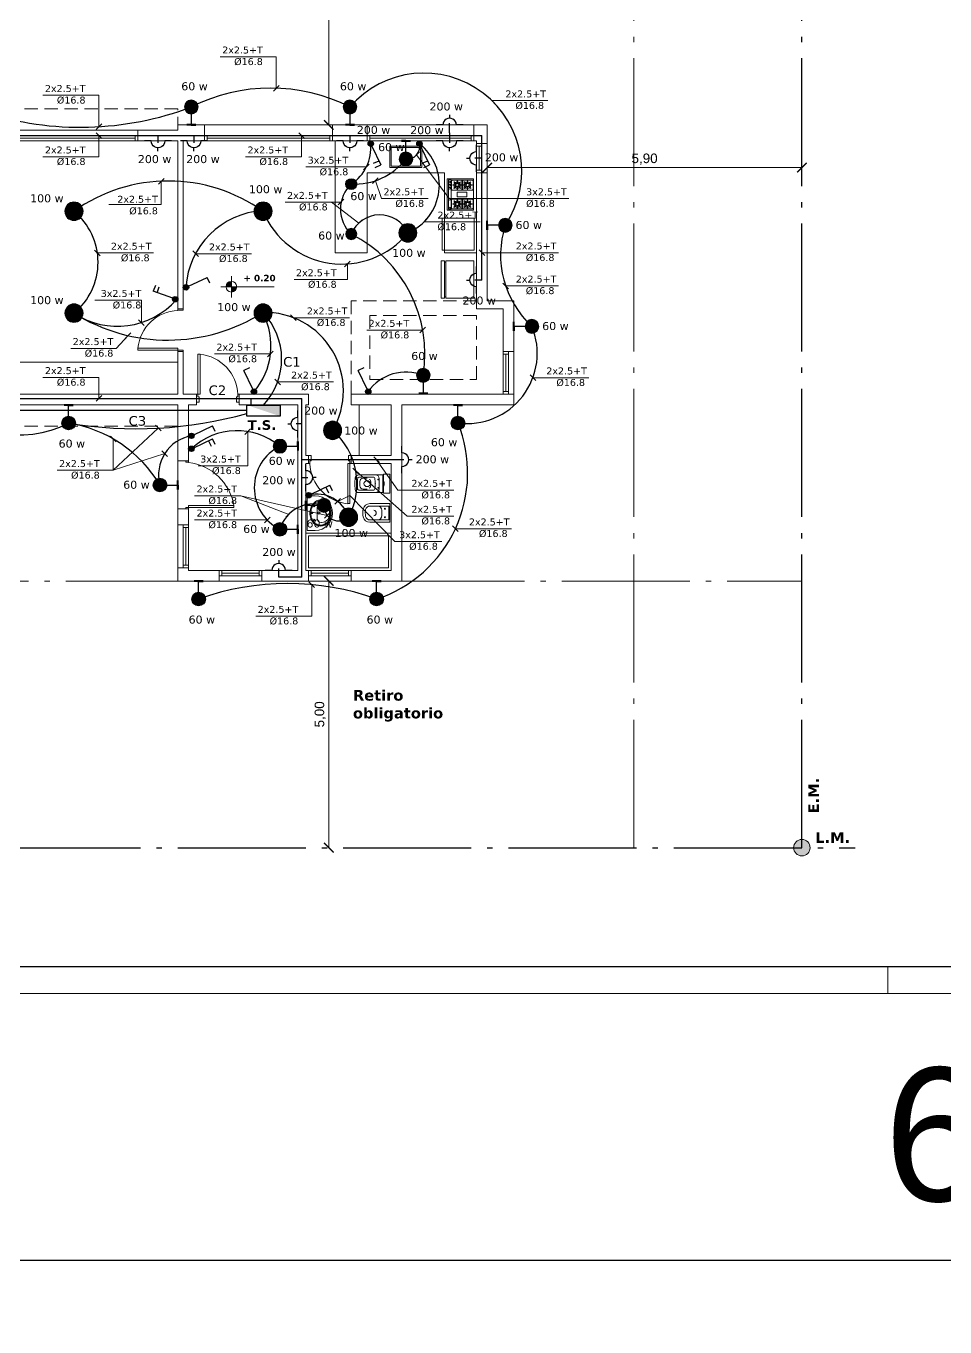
# Model space of a CAD drawing. Header units: millimetres. Extents: x 1434 to 1537, y 1432 to 1474.
# Drawn here: x 1477.51 to 1494.74, y 1431.92 to 1456.31 of the extents above; entities that cross this region are included whole.
import ezdxf

# ---------------------------------------------------------------- set-up
doc = ezdxf.new("R2010")
doc.units = ezdxf.units.MM
doc.linetypes.add('ACAD_ISO04W100', pattern=[30, 24, -3, 0, -3])
doc.linetypes.add('HIDDEN', pattern=[0.375, 0.25, -0.125])
for name, color, linetype, lineweight in [('0.1', 50, 'Continuous', 0), ('0.2', 40, 'Continuous', 20), ('0.3', 30, 'Continuous', 30), ('cableado', 190, 'Continuous', 25), ('centro-toma', 6, 'Continuous', 25), ('cotas', 104, 'Continuous', 18), ('L.M.', 160, 'ACAD_ISO04W100', 30), ('nomenclatura', 41, 'Continuous', 18)]:
    doc.layers.add(name, color=color, linetype=linetype, lineweight=lineweight)
doc.layers.add('gris', color=252, linetype='Continuous', lineweight=18, true_color=0x696969)
doc.styles.get("Standard").update_dxf_attribs({"font": 'ARIAL.TTF'})
doc.dimstyles.new('BM-1en 100', dxfattribs={"dimtxt": 0.18, "dimasz": 0.18, "dimexe": 0.1, "dimexo": 0.1, "dimgap": 0.05, "dimtad": 1, "dimtxsty": 'Standard', "dimblk": 'ARCHTICK', "dimcen": -0.18, "dimadec": 0, "dimazin": 0, "dimtfac": 1, "dimtmove": 0, "dimatfit": 3, "dimldrblk": 'ARCHTICK', "dimfxl": 1, "dimarcsym": 0})
doc.dimstyles.new('ISO-25', dxfattribs={"dimtxt": 2.5, "dimasz": 2.5, "dimexe": 1.25, "dimexo": 0.625, "dimtad": 1, "dimtxsty": 'Standard', "dimcen": 2.5, "dimadec": 0, "dimazin": 0, "dimtfac": 1, "dimtmove": 0, "dimatfit": 3, "dimfxl": 1, "dimarcsym": 0})

# ---------------------------------------------------------------- blocks, each defined once
blk = doc.blocks.new('*D9')
at = {"layer": 'cotas', "color": 0, "lineweight": -2}
for p, q in [((1465.468, 1438.04), (1465.468, 1431.915)), ((1530.468, 1438.04), (1530.468, 1431.915)), ((1467.968, 1433.165), (1527.968, 1433.165))]:
    blk.add_line(p, q, dxfattribs=at)
at = {"layer": 'cotas', "color": 0}
for points in [[(1467.968, 1433.582), (1467.968, 1432.749), (1465.468, 1433.165)], [(1527.968, 1433.582), (1527.968, 1432.749), (1530.468, 1433.165)]]:
    blk.add_solid(points, dxfattribs=at)
at = {"layer": 'Defpoints', "color": 0}
for p in [(1465.468, 1438.665), (1530.468, 1438.665), (1530.468, 1433.165)]:
    blk.add_point(p, dxfattribs=at)
at = {"layer": 'cotas', "color": 0, "insert": (1497.968, 1435.293), "char_height": 2.5, "attachment_point": 5}
blk.add_mtext('65,00', dxfattribs=at)
blk = doc.blocks.new('_ArchTick')
at = {"color": 0, "linetype": 'ByBlock', "const_width": 0.15}
blk.add_lwpolyline([(-0.5, -0.5), (0.5, 0.5)], dxfattribs=at)
blk = doc.blocks.new('*D18')
at = {"layer": 'cotas', "color": 0, "lineweight": -2}
for p, q in [((13.291, 5.1), (13.095, 5.1)), ((13.195, 0.1), (13.195, 5.1))]:
    blk.add_line(p, q, dxfattribs=at)
at = {"layer": 'Defpoints', "color": 0}
for p in [(13.195, 5.1), (13.391, 5.1), (13.195, 0.1)]:
    blk.add_point(p, dxfattribs=at)
at = {"layer": 'cotas', "color": 0, "lineweight": -2, "xscale": 0.18, "yscale": 0.18, "zscale": 0.18}
for p, rotation in [((13.195, 5.1), 90), ((13.195, 0.1), 270)]:
    blk.add_blockref('_ArchTick', p, dxfattribs=dict(at, rotation=rotation))
at = {"layer": 'cotas', "color": 0, "insert": (13.037, 2.6), "char_height": 0.18, "attachment_point": 5, "rotation": 90}
blk.add_mtext('5,00', dxfattribs=at)
blk = doc.blocks.new('cocina.anafe')
for points in [[(0.05, 0.5), (0.65, 0.5), (0.65, 0), (0.05, 0)], [(0.08, 0.385), (0.08, 0.389), (0.143, 0.389), (0.143, 0.385)], [(0.104, 0.447), (0.107, 0.45), (0.152, 0.405), (0.149, 0.403)], [(0.107, 0.323), (0.104, 0.326), (0.149, 0.371), (0.152, 0.368)], [(0.104, 0.252), (0.107, 0.254), (0.152, 0.21), (0.149, 0.207)], [(0.166, 0.475), (0.17, 0.475), (0.17, 0.411), (0.166, 0.411)], [(0.17, 0.299), (0.166, 0.299), (0.166, 0.362), (0.17, 0.362)], [(0.166, 0.279), (0.17, 0.279), (0.17, 0.215), (0.166, 0.215)], [(0.229, 0.45), (0.232, 0.447), (0.187, 0.403), (0.184, 0.405)], [(0.232, 0.326), (0.229, 0.323), (0.184, 0.368), (0.187, 0.371)], [(0.229, 0.254), (0.232, 0.252), (0.187, 0.207), (0.184, 0.21)], [(0.256, 0.389), (0.256, 0.385), (0.192, 0.385), (0.192, 0.389)], [(0.442, 0.389), (0.442, 0.385), (0.505, 0.385), (0.505, 0.389)], [(0.469, 0.45), (0.466, 0.447), (0.511, 0.403), (0.514, 0.405)], [(0.466, 0.326), (0.469, 0.323), (0.514, 0.368), (0.511, 0.371)], [(0.469, 0.254), (0.466, 0.252), (0.511, 0.207), (0.514, 0.21)], [(0.532, 0.475), (0.528, 0.475), (0.528, 0.411), (0.532, 0.411)], [(0.528, 0.299), (0.532, 0.299), (0.532, 0.362), (0.528, 0.362)], [(0.532, 0.279), (0.528, 0.279), (0.528, 0.215), (0.532, 0.215)], [(0.594, 0.447), (0.591, 0.45), (0.546, 0.405), (0.549, 0.403)], [(0.591, 0.323), (0.594, 0.326), (0.549, 0.371), (0.546, 0.368)], [(0.594, 0.252), (0.591, 0.254), (0.546, 0.21), (0.549, 0.207)], [(0.618, 0.385), (0.618, 0.389), (0.555, 0.389), (0.555, 0.385)], [(0.068, 0.074), (0.629, 0.074), (0.629, 0.023), (0.068, 0.023)], [(0.08, 0.189), (0.08, 0.193), (0.143, 0.193), (0.143, 0.189)], [(0.107, 0.127), (0.104, 0.13), (0.149, 0.175), (0.152, 0.172)], [(0.17, 0.103), (0.166, 0.103), (0.166, 0.166), (0.17, 0.166)], [(0.232, 0.13), (0.229, 0.127), (0.184, 0.172), (0.187, 0.175)], [(0.256, 0.193), (0.256, 0.189), (0.192, 0.189), (0.192, 0.193)], [(0.442, 0.193), (0.442, 0.189), (0.505, 0.189), (0.505, 0.193)], [(0.466, 0.13), (0.469, 0.127), (0.514, 0.172), (0.511, 0.175)], [(0.528, 0.103), (0.532, 0.103), (0.532, 0.166), (0.528, 0.166)], [(0.591, 0.127), (0.594, 0.13), (0.549, 0.175), (0.546, 0.172)], [(0.618, 0.189), (0.618, 0.193), (0.555, 0.193), (0.555, 0.189)]]:
    blk.add_lwpolyline(points, close=True)
for points in [[(0.089, 0.492), (0.249, 0.492, -0.414214), (0.264, 0.476), (0.264, 0.294, -0.414214), (0.249, 0.278), (0.089, 0.278, -0.414214), (0.073, 0.294), (0.073, 0.476, -0.414214)], [(0.089, 0.296), (0.249, 0.296, -0.414214), (0.264, 0.28), (0.264, 0.098, -0.414214), (0.249, 0.082), (0.089, 0.082, -0.414214), (0.073, 0.098), (0.073, 0.28, -0.414214)], [(0.609, 0.492), (0.449, 0.492, 0.414214), (0.434, 0.476), (0.434, 0.294, 0.414214), (0.449, 0.278), (0.609, 0.278, 0.414214), (0.624, 0.294), (0.624, 0.476, 0.414214)], [(0.609, 0.296), (0.449, 0.296, 0.414214), (0.434, 0.28), (0.434, 0.098, 0.414214), (0.449, 0.082), (0.609, 0.082, 0.414214), (0.624, 0.098), (0.624, 0.28, 0.414214)]]:
    blk.add_lwpolyline(points, format="xyb", close=True)
at = {"linetype": 'Continuous', "lineweight": 5}
blk.add_lwpolyline([(0.306, 0.376), (0.394, 0.376), (0.394, 0.187), (0.306, 0.187)], close=True, dxfattribs=at)
for centre, radius in [((0.168, 0.387), 0.0625), ((0.168, 0.191), 0.0625), ((0.168, 0.387), 0.0364), ((0.53, 0.387), 0.0625), ((0.53, 0.191), 0.0625), ((0.53, 0.387), 0.0364), ((0.111, 0.048), 0.0166), ((0.168, 0.191), 0.0364), ((0.171, 0.048), 0.0166), ((0.229, 0.048), 0.0166), ((0.439, 0.048), 0.0166), ((0.53, 0.191), 0.0364), ((0.605, 0.048), 0.0166)]:
    blk.add_circle(centre, radius)
blk = doc.blocks.new('i')
at = {"layer": 'gris'}
for p, q in [((1235.135, 1802.349), (1235.325, 1802.349)), ((1235.135, 1802.304), (1235.493, 1802.304)), ((1235.325, 1802.349), (1235.507, 1802.349)), ((1235.36, 1802.224), (1235.36, 1802.124)), ((1235.495, 1802.302), (1235.495, 1802.046)), ((1235.51, 1802.346), (1235.51, 1802.002)), ((1235.493, 1802.044), (1235.135, 1802.044)), ((1235.135, 1801.999), (1235.325, 1801.999)), ((1235.325, 1801.999), (1235.507, 1801.999))]:
    blk.add_line(p, q, dxfattribs=at)
for centre in [(1235.42, 1802.254), (1235.42, 1802.094)]:
    blk.add_circle(centre, 0.0085, dxfattribs=at)
for centre, radius, start, end in [((1235.382, 1802.174), 0.377, 168.5558, 191.4442), ((1235.135, 1802.224), 0.125, 90, 168.5558), ((1235.382, 1802.174), 0.332, 168.5558, 191.4442), ((1235.135, 1802.224), 0.08, 90, 168.5558), ((1235.198, 1802.171), 0.0578, 2.6193, 78.3941), ((1235.2, 1802.154), 0.075, 82.3942, 82.744), ((1235.28, 1802.224), 0.08, 0, 90), ((1235.493, 1802.302), 0.002, 0, 90), ((1235.507, 1802.346), 0.003, 0, 90), ((1235.135, 1802.124), 0.125, 191.4442, 270), ((1235.135, 1802.124), 0.08, 191.4442, 270), ((1235.198, 1802.177), 0.0578, 281.6059, 357.3807), ((1235.2, 1802.194), 0.075, 277.256, 277.6058), ((1235.28, 1802.124), 0.08, 270, 0), ((1235.493, 1802.046), 0.002, 270, 0), ((1235.507, 1802.002), 0.003, 270, 0)]:
    blk.add_arc(centre, radius, start, end, dxfattribs=at)
blk = doc.blocks.new('*D14')
at = {"layer": 'cotas', "color": 0, "lineweight": -2}
for p, q in [((16.168, 12.235), (16.168, 12.95)), ((16.168, 12.85), (22.068, 12.85))]:
    blk.add_line(p, q, dxfattribs=at)
at = {"layer": 'Defpoints', "color": 0}
for p in [(22.068, 12.85), (22.068, 12.85), (16.168, 12.135)]:
    blk.add_point(p, dxfattribs=at)
at = {"layer": 'cotas', "color": 0, "lineweight": -2, "xscale": 0.18, "yscale": 0.18, "zscale": 0.18, "rotation": 180}
blk.add_blockref('_ArchTick', (16.168, 12.85), dxfattribs=at)
at = {"layer": 'cotas', "color": 0, "lineweight": -2, "xscale": 0.18, "yscale": 0.18, "zscale": 0.18}
blk.add_blockref('_ArchTick', (22.068, 12.85), dxfattribs=at)
at = {"layer": 'cotas', "color": 0, "insert": (19.118, 13.008), "char_height": 0.18, "attachment_point": 5}
blk.add_mtext('5,90', dxfattribs=at)
blk = doc.blocks.new('*D16')
at = {"layer": 'cotas', "color": 0, "lineweight": -2}
for p, q in [((13.291, 23.01), (13.095, 23.01)), ((13.195, 13.65), (13.195, 23.01))]:
    blk.add_line(p, q, dxfattribs=at)
at = {"layer": 'Defpoints', "color": 0}
for p in [(13.195, 23.01), (13.391, 23.01), (13.195, 13.65)]:
    blk.add_point(p, dxfattribs=at)
at = {"layer": 'cotas', "color": 0, "lineweight": -2, "xscale": 0.18, "yscale": 0.18, "zscale": 0.18}
for p, rotation in [((13.195, 23.01), 90), ((13.195, 13.65), 270)]:
    blk.add_blockref('_ArchTick', p, dxfattribs=dict(at, rotation=rotation))
at = {"layer": 'cotas', "color": 0, "insert": (13.037, 18.33), "char_height": 0.18, "attachment_point": 5, "rotation": 90}
blk.add_mtext('13,45', dxfattribs=at)
blk = doc.blocks.new('SEPLN504')
at = {"color": 0, "const_width": 0.169}
blk.add_lwpolyline([(-0.082, 0.012, 1), (0.087, 0.012, 1)], format="xyb", close=True, dxfattribs=at)
at = {"color": 0}
blk.add_circle((0.003, 0.012), 0.169, dxfattribs=at)
blk = doc.blocks.new('SEPLN502')
at = {"color": 0, "lineweight": 30}
blk.add_line((0, 0.2535), (0, 0), dxfattribs=at)
at = {"color": 0, "lineweight": 40}
for p, q in [((-0.0845, 0), (0.0845, 0)), ((0, 0), (-0.0845, 0))]:
    blk.add_line(p, q, dxfattribs=at)
at = {"color": 0, "lineweight": -2, "const_width": 0.12675}
blk.add_lwpolyline([(-0.063375, 0.338, 1), (0.063375, 0.338, 1)], format="xyb", close=True, dxfattribs=at)
at = {"color": 0, "lineweight": -2}
blk.add_circle((0, 0.338), 0.12675, dxfattribs=at)
blk = doc.blocks.new('SEPLN520')
at = {"color": 0}
blk.add_lwpolyline([(-0.41, 0.328), (-0.41, 0.047), (0.424, 0.047), (0.424, 0.328), (-0.41, 0.328)], dxfattribs=at)
blk.add_solid([(0.424, 0.328), (0.424, 0.047), (-0.41, 0.047)], dxfattribs=at)
blk = doc.blocks.new('fbbzdfb')
at = {"layer": 'centro-toma'}
for p, q in [((176.385, 55.356), (176.385, 55.229, -0.025)), ((176.195, 55.102), (176.258, 55.102)), ((176.385, 54.975), (176.385, 54.849))]:
    blk.add_line(p, q, dxfattribs=at)
blk.add_arc((176.385, 55.102), 0.127, 89.9998, 270.0002, dxfattribs=at)
blk = doc.blocks.new('SEPLN510')
at = {"color": 0}
for p in [(0.043, 0.036), (0.409, 0.205)]:
    blk.add_line(p, (0.332, 0.292), dxfattribs=at)
at = {"color": 0, "const_width": 0.0507}
blk.add_lwpolyline([(-0.02, 0.003, 1), (0.03, 0.003, 1)], format="xyb", close=True, dxfattribs=at)
at = {"color": 0}
blk.add_circle((0.005, 0.003), 0.0507, dxfattribs=at)
blk = doc.blocks.new('A$C3C82425D')
at = {"layer": 'gris'}
h = blk.add_hatch(color=256, dxfattribs=at)
h.paths.add_polyline_path([(11.369, 10.717, 0.414214), (11.269, 10.617), (11.369, 10.617)])
h.paths.add_polyline_path([(11.469, 10.617), (11.369, 10.617), (11.369, 10.517, 0.414214)])
h = blk.add_hatch(color=256, dxfattribs=at)
h.paths.add_polyline_path([(22.066, 0.254, 0.411185), (21.913, 0.1), (22.068, 0.1)])
h.paths.add_polyline_path([(22.066, 0.254), (22.068, 0.1), (22.222, 0.1, 0.417248)])
h.paths.add_polyline_path([(22.222, 0.1), (22.068, 0.1), (22.069, -0.055, 0.411185)])
h.paths.add_polyline_path([(22.068, 0.1), (21.913, 0.1, 0.417248), (22.069, -0.055)])
at = {"layer": '0.2'}
blk.add_circle((22.068, 0.1), 0.155, dxfattribs=at)
at = {"layer": 'gris', "linetype": 'ACAD_ISO04W100', "ltscale": 0.1}
for p, q in [((18.918, 0.1), (18.918, 26.01)), ((2.068, 5.1), (22.068, 5.1))]:
    blk.add_line(p, q, dxfattribs=at)
at = {"layer": 'gris', "linetype": 'HIDDEN'}
for p, q in [((10.368, 13.95), (5.868, 13.95)), ((10.368, 13.55), (10.368, 13.95)), ((13.618, 8.6), (13.618, 10.35)), ((15.968, 10.35), (13.618, 10.35)), ((10.368, 8), (5.868, 8))]:
    blk.add_line(p, q, dxfattribs=at)
at = {"layer": 'gris'}
for p, q in [((9.618, 13.55), (7.218, 13.55)), ((7.268, 13.45), (9.568, 13.45)), ((9.618, 13.35), (9.618, 13.55)), ((9.618, 13.55), (10.368, 13.55)), ((13.268, 13.65), (10.868, 13.65)), ((10.868, 13.35), (10.868, 13.65)), ((10.918, 13.45), (13.218, 13.45)), ((13.268, 13.35), (13.268, 13.65)), ((15.918, 13.65), (13.918, 13.65)), ((13.918, 13.35), (13.918, 13.65)), ((13.968, 13.45), (15.868, 13.45)), ((15.918, 13.35), (15.918, 13.65)), ((16.168, 13.3), (16.168, 13.65)), ((16.168, 13.65), (16.168, 13.65)), ((7.268, 13.4), (9.568, 13.4)), ((7.268, 13.35), (9.568, 13.35)), ((9.618, 13.35), (10.368, 13.35)), ((10.368, 10.2), (10.368, 13.35)), ((10.468, 13.35), (10.868, 13.35)), ((10.468, 10.2), (10.468, 13.35)), ((10.918, 13.4), (13.218, 13.4)), ((10.918, 13.35), (13.218, 13.35)), ((13.918, 13.35), (13.268, 13.35)), ((13.318, 11.25), (13.318, 13.35)), ((13.968, 13.4), (15.868, 13.4)), ((13.968, 13.35), (15.868, 13.35)), ((15.968, 13.35), (15.918, 13.35)), ((15.968, 13.3), (15.968, 13.35)), ((15.968, 13.3), (16.168, 13.3)), ((15.968, 13.25), (15.968, 12.8)), ((16.018, 13.25), (16.018, 12.8)), ((16.068, 13.25), (16.068, 12.8)), ((16.168, 12.75), (16.168, 13.3)), ((13.918, 11.25), (13.918, 12.75)), ((15.368, 12.75), (13.918, 12.75)), ((15.368, 11.25), (15.368, 12.75)), ((15.968, 10.2), (15.968, 12.75)), ((15.968, 12.75), (16.168, 12.75)), ((16.168, 10.35), (16.168, 12.75)), ((13.918, 11.25), (13.318, 11.25)), ((15.968, 11.25), (15.368, 11.25)), ((15.305, 11.1), (15.305, 10.4)), ((15.368, 11.1), (15.305, 11.1)), ((15.368, 11.1), (15.368, 10.4)), ((15.393, 11.075), (15.368, 11.075)), ((15.393, 11.1), (15.393, 10.4)), ((15.918, 11.1), (15.393, 11.1)), ((15.918, 10.4), (15.918, 11.1)), ((11.369, 10.817), (11.369, 10.417)), ((11.169, 10.617), (12.169, 10.617)), ((15.305, 10.4), (15.368, 10.4)), ((15.393, 10.425), (15.368, 10.425)), ((15.393, 10.4), (15.918, 10.4)), ((16.668, 10.35), (16.168, 10.35)), ((16.668, 9.4), (16.668, 10.35)), ((10.368, 10.2), (10.468, 10.2)), ((16.468, 10.2), (15.968, 10.2)), ((16.468, 9.4), (16.468, 10.2)), ((10.368, 8.6), (10.368, 9.4)), ((10.368, 9.4), (10.468, 9.4)), ((10.468, 8.6), (10.468, 9.4)), ((16.668, 9.4), (16.468, 9.4)), ((16.468, 9.35), (16.468, 8.65)), ((16.518, 9.35), (16.518, 8.65)), ((16.568, 9.35), (16.568, 8.65)), ((16.668, 8.6), (16.668, 9.4)), ((10.368, 9.2), (6.468, 9.2)), ((10.368, 8.6), (6.468, 8.6)), ((10.718, 8.6), (10.468, 8.6)), ((10.718, 8.4), (10.718, 8.6)), ((12.818, 8.6), (11.518, 8.6)), ((11.518, 8.4), (11.518, 8.6)), ((12.818, 8.4), (12.818, 8.6)), ((16.668, 8.6), (13.618, 8.6)), ((13.618, 8.6), (13.618, 8.4)), ((16.668, 8.4), (16.668, 8.6)), ((10.368, 8.4), (6.268, 8.4)), ((10.368, 8.4), (10.368, 7.35)), ((10.718, 8.4), (10.568, 8.4)), ((10.568, 8.4), (10.568, 7.35)), ((12.618, 8.4), (11.518, 8.4)), ((12.618, 5.3), (12.618, 8.4)), ((12.818, 8.4), (12.768, 8.4)), ((12.768, 7.45), (12.768, 8.4)), ((14.368, 8.4), (13.618, 8.4)), ((13.768, 7.45), (13.768, 8.4)), ((14.368, 7.45), (14.368, 8.4)), ((16.668, 8.4), (14.568, 8.4)), ((14.568, 5.1), (14.568, 8.4)), ((10.368, 6.45), (10.368, 7.35)), ((10.568, 7.35), (10.368, 7.35)), ((12.818, 7.45), (12.768, 7.45)), ((12.818, 7.45), (12.818, 7.3)), ((13.618, 7.45), (13.618, 7.3)), ((14.368, 7.45), (13.618, 7.45)), ((12.768, 5.3), (12.768, 7.3)), ((12.818, 7.3), (12.768, 7.3)), ((14.368, 7.3), (13.618, 7.3)), ((14.07, 7.092), (13.76, 7.092)), ((14.07, 7.092), (14.202, 7.092)), ((14.211, 6.925), (14.211, 7.084)), ((14.368, 5.3), (14.368, 7.3)), ((14.038, 7.047), (13.759, 7.047)), ((13.777, 6.925), (13.777, 6.964)), ((13.777, 6.925), (13.777, 6.885)), ((13.842, 7.029), (13.914, 7.029)), ((14.14, 7.022), (14.14, 6.925)), ((14.14, 6.827), (14.14, 6.925)), ((14.211, 6.925), (14.211, 6.765)), ((14.038, 6.802), (13.759, 6.802)), ((14.07, 6.757), (13.76, 6.757)), ((13.842, 6.82), (13.914, 6.82)), ((14.07, 6.757), (14.202, 6.757)), ((10.568, 6.45), (10.368, 6.45)), ((10.368, 6.45), (10.368, 6.15)), ((10.568, 6.45), (10.568, 6.15)), ((12.979, 6.275), (12.979, 6.475)), ((10.368, 6.15), (10.368, 5.35)), ((10.568, 6.15), (10.368, 6.15)), ((10.468, 5.4), (10.468, 6.1)), ((10.518, 5.4), (10.518, 6.1)), ((10.568, 5.4), (10.568, 6.1)), ((14.368, 6), (12.768, 6)), ((10.568, 5.35), (10.368, 5.35)), ((10.368, 5.35), (10.368, 5.1)), ((10.568, 5.35), (10.568, 5.3)), ((11.143, 5.3), (10.568, 5.3)), ((11.143, 5.3), (11.143, 5.1)), ((11.893, 5.3), (11.193, 5.3)), ((11.893, 5.25), (11.193, 5.25)), ((11.893, 5.2), (11.193, 5.2)), ((11.943, 5.3), (11.943, 5.1)), ((12.618, 5.3), (11.943, 5.3)), ((12.818, 5.3), (12.768, 5.3)), ((12.818, 5.3), (12.818, 5.1)), ((13.568, 5.3), (12.868, 5.3)), ((13.568, 5.25), (12.868, 5.25)), ((13.568, 5.2), (12.868, 5.2)), ((14.368, 5.3), (13.618, 5.3)), ((13.618, 5.3), (13.618, 5.1)), ((10.368, 5.1), (11.143, 5.1)), ((11.143, 5.1), (11.943, 5.1)), ((11.943, 5.1), (12.818, 5.1)), ((12.818, 5.1), (13.618, 5.1)), ((14.568, 5.1), (13.618, 5.1))]:
    blk.add_line(p, q, dxfattribs=at)
for points in [[(9.568, 13.35), (9.618, 13.35), (9.618, 13.45), (9.568, 13.45)], [(10.918, 13.35), (10.868, 13.35), (10.868, 13.45), (10.918, 13.45)], [(13.218, 13.35), (13.268, 13.35), (13.268, 13.45), (13.218, 13.45)], [(13.968, 13.35), (13.918, 13.35), (13.918, 13.45), (13.968, 13.45)], [(15.868, 13.35), (15.918, 13.35), (15.918, 13.45), (15.868, 13.45)], [(15.968, 13.25), (15.968, 13.3), (16.068, 13.3), (16.068, 13.25)], [(15.968, 12.8), (15.968, 12.75), (16.068, 12.75), (16.068, 12.8)], [(15.923, 11.3), (15.323, 11.3), (15.323, 11.9), (15.923, 11.9)], [(9.618, 9.425), (10.368, 9.425), (10.368, 9.465), (9.618, 9.465)], [(10.743, 9.35), (10.743, 8.6), (10.783, 8.6), (10.783, 9.35)], [(16.468, 9.35), (16.468, 9.4), (16.568, 9.4), (16.568, 9.35)], [(16.468, 8.65), (16.468, 8.6), (16.568, 8.6), (16.568, 8.65)], [(13.593, 6.55), (13.593, 7.3), (13.553, 7.3), (13.553, 6.55)], [(14.22, 7.102), (14.22, 6.747), (14.34, 6.747), (14.34, 7.102)], [(11.418, 6.475), (10.568, 6.475), (10.568, 6.515), (11.418, 6.515)], [(10.568, 6.1), (10.568, 6.15), (10.468, 6.15), (10.468, 6.1)], [(14.318, 5.95), (12.818, 5.95), (12.818, 5.35), (14.318, 5.35)], [(10.568, 5.4), (10.568, 5.35), (10.468, 5.35), (10.468, 5.4)], [(11.193, 5.3), (11.143, 5.3), (11.143, 5.2), (11.193, 5.2)], [(11.893, 5.3), (11.943, 5.3), (11.943, 5.2), (11.893, 5.2)], [(12.868, 5.3), (12.818, 5.3), (12.818, 5.2), (12.868, 5.2)], [(13.568, 5.3), (13.618, 5.3), (13.618, 5.2), (13.568, 5.2)]]:
    blk.add_lwpolyline(points, close=True, dxfattribs=at)
for points in [[(10.368, 13.55), (10.368, 13.65), (10.868, 13.65), (10.868, 13.65)], [(13.918, 13.65), (13.918, 13.65), (13.268, 13.65), (13.268, 13.65)], [(16.168, 13.65), (16.168, 13.65), (16.168, 13.65), (15.918, 13.65), (15.918, 13.65)], [(10.468, 10.2), (10.368, 10.2), (10.368, 10.175), (10.468, 10.175), (10.468, 10.175), (10.468, 10.175), (10.468, 10.2)], [(10.468, 9.4), (10.368, 9.4), (10.368, 9.425), (10.468, 9.425), (10.468, 9.425), (10.468, 9.425), (10.468, 9.4)], [(10.718, 8.45), (10.718, 8.6), (10.743, 8.6), (10.743, 8.55), (10.768, 8.55), (10.768, 8.45), (10.718, 8.45)], [(11.518, 8.45), (11.518, 8.6), (11.493, 8.6), (11.493, 8.55), (11.468, 8.55), (11.468, 8.45), (11.518, 8.45)], [(10.518, 7.35), (10.568, 7.35), (10.568, 7.325), (10.518, 7.325), (10.518, 7.325), (10.518, 7.325), (10.518, 7.35)], [(12.818, 7.45), (12.818, 7.3), (12.843, 7.3), (12.843, 7.35), (12.868, 7.35), (12.868, 7.45), (12.818, 7.45)], [(13.618, 7.45), (13.618, 7.3), (13.593, 7.3), (13.593, 7.35), (13.568, 7.35), (13.568, 7.45), (13.618, 7.45)], [(12.943, 6.696), (12.793, 6.696), (12.793, 6.046), (12.943, 6.046)], [(10.518, 6.45), (10.568, 6.45), (10.568, 6.475), (10.518, 6.475), (10.518, 6.475), (10.518, 6.475), (10.518, 6.45)]]:
    blk.add_lwpolyline(points, dxfattribs=at)
at = {"layer": 'gris', "linetype": 'Continuous', "lineweight": 15, "ltscale": 0.07}
for points in [[(14.943, 12.85), (14.343, 12.85), (14.343, 13.25), (14.943, 13.25)], [(14.918, 12.875), (14.368, 12.875), (14.368, 13.225), (14.918, 13.225)]]:
    blk.add_lwpolyline(points, close=True, dxfattribs=at)
at = {"layer": 'gris', "linetype": 'HIDDEN'}
blk.add_lwpolyline([(13.968, 8.875), (15.968, 8.875), (15.968, 10.075), (13.968, 10.075)], close=True, dxfattribs=at)
at = {"layer": 'gris'}
for points in [[(14.122, 6.997, -0.120573), (14.12, 6.997, -0.105064), (14.118, 6.999, -0.088664), (14.116, 7.001, -0.079761), (14.116, 7.004, -0.079761), (14.116, 7.007, -0.088664), (14.118, 7.01, -0.105064), (14.12, 7.012, -0.120573), (14.122, 7.012, -0.120573)], [(14.122, 6.852, 0.120573), (14.12, 6.852, 0.105064), (14.118, 6.85, 0.088664), (14.116, 6.848, 0.079761), (14.116, 6.845, 0.079761), (14.116, 6.842, 0.088664), (14.118, 6.839, 0.105064), (14.12, 6.838, 0.120573), (14.122, 6.837, 0.120573)], [(14.122, 7.012, -0.135765), (14.124, 7.012, -0.106933), (14.126, 7.01, -0.081683), (14.127, 7.008, -0.069843), (14.127, 7.004, -0.069843), (14.127, 7.001, -0.081683), (14.126, 6.999, -0.106933), (14.124, 6.997, -0.135765), (14.122, 6.997, -0.135765)], [(14.122, 6.837, 0.135765), (14.124, 6.838, 0.106933), (14.126, 6.839, 0.081683), (14.127, 6.842, 0.069843), (14.127, 6.845, 0.069843), (14.127, 6.848, 0.081683), (14.126, 6.85, 0.106933), (14.124, 6.852, 0.135765), (14.122, 6.852, 0.135765)], [(13.211, 6.375, -0.072856), (13.2, 6.296, -0.088119)], [(13.211, 6.375, 0.02495), (13.21, 6.402, 0.088119)]]:
    blk.add_lwpolyline(points, format="xyb", dxfattribs=at)
for points in [[(13.243, 6.371, -0.080772), (13.227, 6.273, -0.089305), (13.184, 6.195, -0.110962), (13.117, 6.149, -0.119182), (13.043, 6.131, -0.119182), (12.968, 6.149, -0.110962), (12.901, 6.195, -0.089305), (12.858, 6.273, -0.080772), (12.843, 6.371, -0.080772), (12.858, 6.468, -0.089305), (12.901, 6.546, -0.104793), (12.968, 6.601, -0.119182), (13.043, 6.619, -0.119182), (13.117, 6.601, -0.104793), (13.184, 6.546, -0.089305), (13.227, 6.468, -0.080772)], [(13.227, 6.371, -0.080772), (13.212, 6.278, -0.088756), (13.172, 6.206, -0.11126), (13.11, 6.163, -0.120398), (13.043, 6.147, -0.120398), (12.975, 6.163, -0.11126), (12.913, 6.206, -0.088756), (12.874, 6.278, -0.080772), (12.859, 6.371, -0.080772), (12.874, 6.463, -0.089305), (12.914, 6.536, -0.104793), (12.976, 6.586, -0.119182), (13.043, 6.603, -0.119182), (13.11, 6.586, -0.104793), (13.172, 6.536, -0.089305), (13.212, 6.463, -0.080772)]]:
    blk.add_lwpolyline(points, format="xyb", close=True, dxfattribs=at)
for centre, radius in [((11.369, 10.617), 0.1), ((12.883, 6.375), 0.012), ((12.923, 6.503), 0.012), ((13.011, 6.375), 0.0219), ((13.011, 6.375), 0.0179), ((12.923, 6.247), 0.012)]:
    blk.add_circle(centre, radius, dxfattribs=at)
for centre, radius, start, end in [((10.399, 9.39), 0.785, 92.2879, 174.5734), ((10.708, 8.568), 0.785, 2.2879, 84.5734), ((10.446, 6.346), 0.986, 9.8426, 82.9181), ((13.627, 7.331), 0.785, 182.2879, 264.5734), ((13.76, 7.024), 0.0678, 90, 173.5646), ((14.07, 7.022), 0.0702, 0, 90), ((14.202, 7.084), 0.00819, 0, 90), ((14.642, 6.925), 0.956, 173.5646, 180), ((14.642, 6.925), 0.956, 180, 186.4354), ((14.641, 6.925), 0.909, 173.5729, 180), ((14.641, 6.925), 0.909, 180, 186.4271), ((13.76, 7.024), 0.023, 90, 173.5729), ((13.842, 6.964), 0.0648, 90, 180), ((13.842, 6.885), 0.0648, 180, 270), ((13.902, 6.925), 0.0504, 121.4719, 180), ((13.902, 6.925), 0.0504, 180, 238.5281), ((13.913, 6.91), 0.069, 89.562, 122.8418), ((13.913, 6.94), 0.069, 237.1582, 270.438), ((13.914, 6.91), 0.069, 57.1582, 90.438), ((13.914, 6.94), 0.069, 269.562, 302.8418), ((13.925, 6.925), 0.0504, 0, 58.5281), ((13.925, 6.925), 0.0504, 301.4719, 0), ((13.953, 6.979), 0.027, 3.3632, 90), ((13.953, 6.87), 0.027, 270, 356.6368), ((13.025, 6.925), 0.957, 0, 3.3632), ((13.025, 6.925), 0.957, 356.6368, 0), ((14.037, 7.024), 0.023, 6.4271, 90), ((13.156, 6.925), 0.909, 0, 6.4271), ((13.156, 6.925), 0.909, 353.5729, 0), ((14.21, 6.956), 0.0184, 28.8884, 87.2919), ((14.21, 6.894), 0.0184, 272.7081, 331.1116), ((14.163, 6.925), 0.0742, 327.5048, 32.4952), ((12.943, 6.371), 0.325, 270, 90), ((13.76, 6.825), 0.0678, 186.4354, 270), ((13.76, 6.825), 0.023, 186.4271, 270), ((14.037, 6.825), 0.023, 270, 353.5729), ((14.07, 6.827), 0.0702, 270, 0), ((14.202, 6.765), 0.00819, 270, 0), ((13.059, 6.475), 0.08, 90, 180), ((13.056, 6.4), 0.154, 0.5448, 92.0996), ((13.059, 6.275), 0.08, 180, 270), ((13.056, 6.349), 0.154, 267.9004, 339.829)]:
    blk.add_arc(centre, radius, start, end, dxfattribs=at)
for p in [(14.211, 7.084), (13.731, 6.925), (14.066, 6.925), (14.116, 7.001), (14.14, 6.827), (14.211, 6.765)]:
    blk.add_point(p, dxfattribs=at)
at = {"layer": 'L.M.', "linetype": 'ACAD_ISO04W100', "ltscale": 0.1}
for p, q in [((22.068, 0.1), (22.068, 20.477)), ((1.068, 0.1), (23.068, 0.1))]:
    blk.add_line(p, q, dxfattribs=at)
at = {"layer": 'gris', "linetype": 'Continuous', "lineweight": 5, "xscale": 0.9824575144104983, "yscale": 0.9824575144109531, "zscale": 0.9824575144108502, "rotation": 270}
blk.add_blockref('cocina.anafe', (15.418, 12.688), dxfattribs=at)
at = {"layer": 'gris'}
blk.add_blockref('i', (-1221.17, -1795.799), dxfattribs=at)
at = {"layer": 'gris', "linetype": 'Continuous', "lineweight": 15, "insert": (11.598, 10.84), "char_height": 0.12, "width": 7.97947, "attachment_point": 1}
blk.add_mtext('{\\fVerdana|b1|i0|c0|p34;+ 0.20}', dxfattribs=at)
at = {"layer": 'nomenclatura', "linetype": 'Continuous', "lineweight": 15, "char_height": 0.2, "attachment_point": 1}
for s, insert, width in [('{\\fVerdana|b1|i0|c0|p34;Retiro \\Pobligatorio}', (13.649, 3.057), 7.97947), ('{\\fVerdana|b1|i0|c0|p34;L.M.}', (22.317, 0.39), 0.87657)]:
    blk.add_mtext(s, dxfattribs=dict(at, insert=insert, width=width))
at = {"layer": 'nomenclatura', "linetype": 'Continuous', "lineweight": 15, "insert": (22.186, 0.744), "char_height": 0.2, "width": 0.87657, "attachment_point": 1, "rotation": 90}
blk.add_mtext('{\\fVerdana|b1|i0|c0|p34;E.M.}', dxfattribs=at)
at = {"layer": 'cotas'}
for base, p1, p2, text, picture, middle in [((13.195, 23.01), (13.195, 13.65), (13.391, 23.01), '13,45', '*D16', (13.037, 18.33)), ((13.195, 5.1), (13.195, 0.1), (13.391, 5.1), '5,00', '*D18', (13.037, 2.6))]:
    dim = blk.add_linear_dim(base=base, p1=p1, p2=p2, angle=90, text=text, dimstyle='BM-1en 100', override={"dimzin": 0}, dxfattribs=at)
    dim.commit()
    dim.dimension.update_dxf_attribs({"geometry": picture, "text_midpoint": middle})
dim = blk.add_linear_dim(base=(22.068, 12.85), p1=(16.168, 12.135), p2=(22.068, 12.85), dimstyle='BM-1en 100', override={"dimzin": 0}, dxfattribs=at)
dim.commit()
dim.dimension.update_dxf_attribs({"geometry": '*D14', "text_midpoint": (19.118, 13.008)})

msp = doc.modelspace()

# ---------------------------------------------------------------- linework, layer by layer
at = {"layer": '0.1'}
for p, q in [((1481.1511, 1455.7292), (1482.2017, 1455.7292)), ((1482.2017, 1455.7292), (1482.2017, 1455.1403)), ((1482.1487, 1455.0873), (1482.2547, 1455.1933)), ((1477.8264, 1455.0076), (1478.877, 1455.0076)), ((1478.877, 1455.0076), (1478.877, 1454.4187)), ((1486.2992, 1454.8533), (1486.1932, 1454.9593)), ((1487.2968, 1454.9063), (1486.2462, 1454.9063)), ((1478.824, 1454.3657), (1478.9301, 1454.4718)), ((1478.824, 1454.3023), (1478.9301, 1454.1962)), ((1478.877, 1453.8552), (1478.877, 1454.2492)), ((1482.6227, 1454.3023), (1482.7288, 1454.1962)), ((1482.6758, 1453.8552), (1482.6758, 1454.2492)), ((1484.7801, 1453.8382), (1484.8862, 1453.9443)), ((1477.8264, 1453.8552), (1478.877, 1453.8552)), ((1481.6251, 1453.8552), (1482.6758, 1453.8552)), ((1482.7534, 1453.6638), (1483.8927, 1453.6638)), ((1483.8396, 1453.6107), (1483.9457, 1453.7168)), ((1484.8332, 1453.8913), (1485.4457, 1453.0706)), ((1480.0998, 1453.4498), (1479.9938, 1453.3438)), ((1484.0084, 1453.3528), (1484.1145, 1453.4588)), ((1480.0462, 1452.9617), (1480.0462, 1453.3968)), ((1484.1754, 1453.0706), (1484.0615, 1453.4058)), ((1479.064, 1452.9617), (1480.0462, 1452.9617)), ((1482.3673, 1453.0039), (1483.4179, 1453.0039)), ((1483.2399, 1453.0039), (1483.7519, 1452.6102)), ((1483.3649, 1452.9508), (1483.4709, 1453.0569)), ((1484.1754, 1453.0706), (1485.0507, 1453.0706)), ((1487.6853, 1453.0706), (1485.4457, 1453.0706)), ((1484.919, 1452.5802), (1485.025, 1452.6863)), ((1483.6989, 1452.5571), (1483.805, 1452.6632)), ((1486.0226, 1452.6333), (1484.972, 1452.6333)), ((1478.9014, 1451.9974), (1478.7954, 1452.1035)), ((1479.899, 1452.0504), (1478.8484, 1452.0504)), ((1480.7407, 1451.9836), (1480.6346, 1452.0897)), ((1481.7383, 1452.0367), (1480.6877, 1452.0367)), ((1486.1111, 1452.002), (1486.0051, 1452.1081)), ((1487.4913, 1452.0551), (1486.0581, 1452.0551)), ((1483.4819, 1451.7927), (1483.5879, 1451.8987)), ((1483.5349, 1451.8457), (1483.5349, 1451.5534)), ((1482.5353, 1451.5534), (1483.5349, 1451.5534)), ((1486.555, 1451.3812), (1486.4489, 1451.4873)), ((1487.4913, 1451.4343), (1486.502, 1451.4343)), ((1478.8011, 1451.1654), (1479.6736, 1451.1654)), ((1479.6736, 1451.1654), (1479.6736, 1450.7467)), ((1479.7272, 1450.6937), (1479.6211, 1450.7998)), ((1482.5753, 1450.7841), (1482.4693, 1450.8901)), ((1483.5729, 1450.8371), (1482.5223, 1450.8371)), ((1479.1986, 1450.2629), (1479.4235, 1450.5025)), ((1479.3705, 1450.4495), (1479.4765, 1450.5555)), ((1483.8972, 1450.6046), (1484.9478, 1450.6046)), ((1484.8947, 1450.5515), (1485.0008, 1450.6576)), ((1478.3481, 1450.2629), (1479.1986, 1450.2629)), ((1481.0424, 1450.1581), (1482.093, 1450.1581)), ((1482.0399, 1450.105), (1482.146, 1450.2111)), ((1487.0668, 1449.6596), (1486.9608, 1449.7657)), ((1477.8264, 1449.7184), (1478.877, 1449.7184)), ((1478.877, 1449.7184), (1478.877, 1449.3244)), ((1482.2804, 1449.581), (1482.1744, 1449.687)), ((1483.278, 1449.634), (1482.2274, 1449.634)), ((1488.0644, 1449.7126), (1487.0138, 1449.7126)), ((1478.824, 1449.2714), (1478.9301, 1449.3774)), ((1479.9348, 1448.8208), (1480.0409, 1448.7147)), ((1479.0902, 1448.6178), (1479.1963, 1448.5117)), ((1479.1433, 1447.9759), (1479.9878, 1448.7678)), ((1479.1433, 1447.9759), (1479.1433, 1448.5648)), ((1481.6142, 1448.6496), (1481.7202, 1448.7556)), ((1481.6672, 1448.7026), (1481.6672, 1448.061)), ((1479.1433, 1447.9759), (1480.1112, 1448.2911)), ((1480.0582, 1448.3441), (1480.1642, 1448.238)), ((1480.7383, 1448.061), (1481.6672, 1448.061)), ((1484.1351, 1448.1224), (1484.029, 1448.2284)), ((1484.0821, 1448.1754), (1484.4833, 1447.6053)), ((1478.0927, 1447.9759), (1479.1433, 1447.9759)), ((1483.7448, 1447.9104), (1483.6387, 1448.0165)), ((1483.6917, 1447.9634), (1484.6541, 1447.1175)), ((1485.5339, 1447.6053), (1484.4833, 1447.6053)), ((1480.6687, 1447.4995), (1481.5389, 1447.4995)), ((1481.5389, 1447.4995), (1482.4343, 1447.1487)), ((1483.1574, 1447.1304), (1481.5389, 1447.4995)), ((1483.3026, 1447.3388), (1483.4087, 1447.4448)), ((1483.5831, 1447.5037), (1483.3556, 1447.3918)), ((1483.5831, 1447.5037), (1484.4246, 1446.6418)), ((1481.9782, 1446.9942), (1482.0842, 1447.1003)), ((1482.3812, 1447.0957), (1482.4873, 1447.2017)), ((1483.1044, 1447.0773), (1483.2104, 1447.1834)), ((1485.5339, 1447.1175), (1484.6541, 1447.1175)), ((1480.6687, 1447.0473), (1482.0312, 1447.0473)), ((1485.6151, 1446.8283), (1485.509, 1446.9343)), ((1486.6127, 1446.8813), (1485.562, 1446.8813)), ((1485.3044, 1446.6418), (1484.4246, 1446.6418)), ((1482.8137, 1445.8843), (1482.9197, 1445.7782)), ((1482.8667, 1445.2424), (1482.8667, 1445.8313)), ((1481.8161, 1445.2424), (1482.8667, 1445.2424))]:
    msp.add_line(p, q, dxfattribs=at)
at = {"layer": '0.2'}
for p, q in [((1493.6682, 1438.6655), (1493.6682, 1438.1655)), ((1530.4682, 1438.1655), (1468.4682, 1438.1655))]:
    msp.add_line(p, q, dxfattribs=at)
at = {"layer": '0.3', "lineweight": 30}
msp.add_line((1529.9682, 1438.6655), (1468.9682, 1438.6655), dxfattribs=at)
at = {"layer": 'cableado'}
for p, q in [((1485.4517, 1454.3004), (1485.4517, 1454.4842)), ((1476.3581, 1454.2504), (1486.0581, 1454.2504)), ((1479.9831, 1454.2504), (1479.9831, 1454.1166)), ((1480.6581, 1454.2504), (1480.6581, 1454.1166)), ((1483.5831, 1454.2504), (1483.5831, 1454.1166)), ((1485.4517, 1454.3004), (1485.4517, 1454.1166)), ((1486.0581, 1451.5431), (1486.0581, 1454.2504)), ((1486.0581, 1453.8254), (1485.9243, 1453.8254)), ((1486.0581, 1451.5431), (1485.9243, 1451.5431)), ((1476.3581, 1449.3254), (1482.6831, 1449.3254)), ((1481.7232, 1449.3254), (1481.7232, 1449.2004)), ((1482.6831, 1445.9712), (1482.6831, 1449.3254)), ((1481.6478, 1449.0951), (1472.4189, 1449.0951)), ((1482.6831, 1448.8454), (1482.5743, 1448.8454)), ((1484.5919, 1448.1754), (1482.6831, 1448.1754)), ((1482.6831, 1447.8414), (1482.7919, 1447.8414)), ((1482.2477, 1445.9712), (1482.2477, 1446.1342)), ((1482.6831, 1445.9712), (1482.2477, 1445.9712))]:
    msp.add_line(p, q, dxfattribs=at)
for centre, radius, start, end in [((1484.9704, 1453.5884), 1.8342, 326.28352, 139.14123), ((1482.0956, 1451.8366), 3.3055, 63.25543, 116.74457), ((1478.5272, 1460.2944), 5.8861, 252.25362, 290.70293), ((1483.1607, 1454.0248), 0.8162, 303.24314, 5.26564), ((1484.6561, 1454.0473), 0.236, 264.40997, 12.83083), ((1484.2785, 1453.3284), 0.9819, 293.39774, 51.76642), ((1483.6677, 1454.5645), 1.2238, 267.20749, 322.0795), ((1480.1799, 1450.3436), 3.0562, 54.50725, 125.49275), ((1484.0446, 1452.8742), 0.6399, 133.00446, 226.99554), ((1477.6276, 1451.8774), 1.233, 309.273, 50.727), ((1482.04, 1451.3125), 1.5341, 93.30099, 176.54136), ((1483.4324, 1453.441), 1.5986, 202.39605, 320.6452), ((1484.1428, 1452.1872), 0.5779, 24.54844, 157.72522), ((1488.2178, 1452.0112), 1.8102, 162.00922, 227.55405), ((1482.4558, 1450.1505), 2.533, 351.06894, 62.94013), ((1477.3953, 1450.6346), 1.9935, 137.73368, 297.25036), ((1479.2241, 1452.1512), 1.4747, 236.40242, 318.66686), ((1480.1703, 1453.7427), 3.3252, 237.99724, 302.39364), ((1480.7627, 1450.3119), 1.3391, 319.65789, 27.14502), ((1481.9939, 1449.469), 1.4666, 329.53625, 91.6501), ((1481.0443, 1450.063), 1.2585, 316.73462, 43.85893), ((1485.7763, 1450.1714), 1.3198, 262.67584, 22.45013), ((1484.6365, 1448.9484), 0.8704, 68.31753, 144.77276), ((1479.5767, 1456.4256), 7.6689, 260.47792, 285.66791), ((1477.9167, 1446.4435), 2.4503, 30.85983, 80.80768), ((1483.3038, 1447.9249), 2.4877, 288.25503, 22.13965), ((1480.7354, 1447.8924), 0.7407, 99.8459, 195.02532), ((1481.4684, 1447.4605), 1.2579, 50.40483, 133.10681), ((1482.3812, 1447.722), 1.3326, 332.02737, 48.84941), ((1482.6607, 1447.6504), 0.8718, 116.61525, 243.38475), ((1482.9079, 1446.6813), 0.6654, 73.56769, 163.43667), ((1482.9665, 1446.9076), 0.6212, 17.74686, 104.71229), ((1483.3737, 1447.305), 0.278, 176.99717, 311.5624), ((1482.4143, 1440.8989), 4.9531, 70.31114, 109.68886)]:
    msp.add_arc(centre, radius, start, end, dxfattribs=at)
at = {"layer": 'centro-toma'}
for p, q in [((1484.1265, 1453.775), (1484.0215, 1453.7255)), ((1485.0393, 1453.775), (1484.9343, 1453.7255)), ((1479.9693, 1451.3057), (1480.0085, 1451.4149)), ((1480.9335, 1448.5319), (1480.983, 1448.4269)), ((1483.1334, 1447.6615), (1483.1829, 1447.5565))]:
    msp.add_line(p, q, dxfattribs=at)

# ---------------------------------------------------------------- block references
at = {"layer": 'centro-toma', "color": 6, "xscale": -1}
for p in [(1480.6081, 1454.4504), (1483.5831, 1454.4504), (1484.9581, 1449.4192)]:
    msp.add_blockref('SEPLN502', p, dxfattribs=at)
at = {"layer": 'centro-toma'}
for name, p, rotation in [('fbbzdfb', (1430.3496, 1630.8352), 270), ('SEPLN510', (1483.9723, 1454.1051), 253.7450776364722), ('SEPLN510', (1484.885, 1454.1051), 253.7450776364722), ('SEPLN510', (1480.3118, 1451.1813), 118.7450776364633), ('SEPLN510', (1480.5034, 1451.4039), 343.7450776364551), ('SEPLN510', (1481.7834, 1449.4451), 73.7450776364609), ('SEPLN510', (1483.9267, 1449.4451), 73.74507763646092), ('SEPLN510', (1480.6034, 1448.621), 343.7450776364734), ('SEPLN510', (1480.6034, 1448.3777), 343.7450776364734), ('fbbzdfb', (1660.9429, 1503.2775), 180), ('fbbzdfb', (1659.1429, 1502.9435), 180), ('SEPLN510', (1482.8033, 1447.5073), 343.7450776364734), ('fbbzdfb', (1427.1456, 1622.4852), 270)]:
    msp.add_blockref(name, p, dxfattribs=dict(at, rotation=rotation))
at = {"layer": 'centro-toma', "xscale": -1}
for p, rotation in [((1424.881, 1277.7656), 270), ((1425.556, 1277.7656), 270), ((1428.481, 1277.7656), 270), ((1430.3496, 1277.7656), 270), ((1309.5733, 1508.9275), 180), ((1309.5733, 1506.6451), 180), ((1306.2233, 1503.9475), 180)]:
    msp.add_blockref('fbbzdfb', p, dxfattribs=dict(at, rotation=rotation))
at = {"layer": 'centro-toma', "color": 6, "xscale": -1}
for name, p, rotation in [('SEPLN502', (1484.6331, 1454.1504), 180), ('SEPLN504', (1478.4055, 1452.844), 180), ('SEPLN504', (1481.9517, 1452.844), 180), ('SEPLN502', (1486.1581, 1452.5703), 270), ('SEPLN504', (1484.6658, 1452.4394), 180), ('SEPLN504', (1478.4055, 1450.935), 180), ('SEPLN504', (1481.9517, 1450.935), 180), ('SEPLN502', (1486.6581, 1450.6754), 270), ('SEPLN504', (1483.2555, 1448.7375), 180), ('SEPLN502', (1482.6081, 1448.4298), 90), ('SEPLN502', (1482.7581, 1447.3195), 270), ('SEPLN504', (1483.5555, 1447.1091), 180)]:
    msp.add_blockref(name, p, dxfattribs=dict(at, rotation=rotation))
at = {"layer": 'centro-toma', "xscale": 0.599999999999909, "yscale": 0.599999999999909, "zscale": 0.6}
msp.add_blockref('SEPLN504', (1483.6065, 1453.3349), dxfattribs=at)
at = {"layer": 'centro-toma', "rotation": 180}
for name, p, xscale, yscale, zscale in [('SEPLN504', (1483.6065, 1452.4135), -0.599999999999909, 0.599999999999909, 0.6), ('SEPLN520', (1481.9556, 1449.2357), -0.75, 0.75, 0.75)]:
    msp.add_blockref(name, p, dxfattribs=dict(at, xscale=xscale, yscale=yscale, zscale=zscale))
at = {"layer": 'centro-toma', "color": 6}
for p, rotation in [((1478.3081, 1449.2004), 180), ((1485.6081, 1449.2004), 180), ((1480.3581, 1447.7004), 90), ((1482.6081, 1446.871), 90), ((1480.7456, 1445.9004), 180), ((1484.0831, 1445.9004), 180)]:
    msp.add_blockref('SEPLN502', p, dxfattribs=dict(at, rotation=rotation))
at = {"layer": 'gris'}
msp.add_blockref('A$C3C82425D', (1469.9904, 1440.8009), dxfattribs=at)

# ---------------------------------------------------------------- texts
at = {"layer": 'nomenclatura'}
for s, insert, char_height, width, attachment_point in [('{\\fVerdana|b0|i0|c0|p34;2x2.5+T\\PØ16.8}', (1481.9492, 1455.9208), 0.13, 0.774915, 3), ('{\\fVerdana|b0|i0|c0|p34;2x2.5+T\\PØ16.8}', (1478.6245, 1455.1992), 0.13, 0.774915, 3), ('{\\fVerdana|b0|i0|c0|p34;60 w}', (1480.4207, 1455.098), 0.15, 0.70806, 7), ('{\\fVerdana|b0|i0|c0|p34;60 w}', (1483.3957, 1455.098), 0.15, 0.70806, 7), ('{\\fVerdana|b0|i0|c0|p34;2x2.5+T\\P\\pi0.1876;Ø16.8}', (1486.4987, 1455.0979), 0.13, 0.901303, 1), ('{\\fVerdana|b0|i0|c0|p34;200 w}', (1485.7023, 1454.7196), 0.15, 0.70806, 9), ('{\\fVerdana|b0|i0|c0|p34;200 w}', (1484.3388, 1454.281), 0.15, 0.70806, 9), ('{\\fVerdana|b0|i0|c0|p34;200 w}', (1485.3407, 1454.2754), 0.15, 0.70806, 9), ('{\\fVerdana|b0|i0|c0|p34;2x2.5+T\\PØ16.8}', (1478.6245, 1454.0468), 0.13, 0.774915, 3), ('{\\fVerdana|b0|i0|c0|p34;2x2.5+T\\PØ16.8}', (1482.4232, 1454.0468), 0.13, 0.774915, 3), ('{\\fVerdana|b0|i0|c0|p34;60 w}', (1484.1109, 1453.9575), 0.15, 0.70806, 7), ('{\\fVerdana|b0|i0|c0|p34;200 w}', (1486.7411, 1453.7659), 0.15, 0.70806, 9), ('{\\fVerdana|b0|i0|c0|p34;200 w}', (1480.2337, 1453.7329), 0.15, 0.70806, 9), ('{\\fVerdana|b0|i0|c0|p34;200 w}', (1481.1403, 1453.7329), 0.15, 0.70806, 9), ('{\\fVerdana|b0|i0|c0|p34;3x2.5+T\\PØ16.8}', (1483.5515, 1453.8554), 0.13, 0.774915, 3), ('{\\fVerdana|b0|i0|c0|p34;100 w}', (1482.3159, 1453.3212), 0.15, 0.70806, 3), ('{\\fVerdana|b0|i0|c0|p34;2x2.5+T\\PØ16.8}', (1483.1654, 1453.1955), 0.13, 0.774915, 3), ('{\\fVerdana|b0|i0|c0|p34;60 w}', (1483.5908, 1453.1911), 0.15, 0.70806, 1), ('{\\fVerdana|b0|i0|c0|p34;2x2.5+T\\PØ16.8}', (1484.9735, 1453.2622), 0.13, 0.774915, 3), ('{\\fVerdana|b0|i0|c0|p34;3x2.5+T\\PØ16.8}', (1486.8872, 1453.2622), 0.13, 0.774915, 1), ('{\\fVerdana|b0|i0|c0|p34;100 w}', (1478.2126, 1453.1504), 0.15, 0.70806, 3), ('{\\fVerdana|b0|i0|c0|p34;2x2.5+T\\PØ16.8}', (1479.9816, 1452.77), 0.13, 0.901303, 9), ('{\\fVerdana|b0|i0|c0|p34;2x2.5+T\\PØ16.8}', (1485.2245, 1452.8249), 0.13, 0.774915, 1), ('{\\fVerdana|b0|i0|c0|p34;60 w}', (1482.9879, 1452.2991), 0.15, 0.70806, 7), ('{\\fVerdana|b0|i0|c0|p34;60 w}', (1487.1843, 1452.4979), 0.15, 0.70806, 9), ('{\\fVerdana|b0|i0|c0|p34;2x2.5+T\\P\\pi0.1876;Ø16.8}', (1479.1009, 1452.2421), 0.13, 0.901303, 1), ('{\\fVerdana|b0|i0|c0|p34;2x2.5+T\\P\\pi0.1876;Ø16.8}', (1480.9402, 1452.2283), 0.13, 0.901303, 1), ('{\\fVerdana|b0|i0|c0|p34;2x2.5+T\\P\\pi0.1876;Ø16.8}', (1486.6932, 1452.2467), 0.13, 0.901303, 1), ('{\\fVerdana|b0|i0|c0|p34;100 w}', (1485.0018, 1452.1284), 0.15, 0.70806, 3), ('{\\fVerdana|b0|i0|c0|p34;2x2.5+T\\PØ16.8}', (1483.3334, 1451.745), 0.13, 0.774915, 3), ('{\\fVerdana|b0|i0|c0|p34;2x2.5+T\\P\\pi0.1876;Ø16.8}', (1486.6932, 1451.6259), 0.13, 0.901303, 1), ('{\\fVerdana|b0|i0|c0|p34;100 w}', (1478.2126, 1451.2414), 0.15, 0.70806, 3), ('{\\fVerdana|b0|i0|c0|p34;3x2.5+T\\PØ16.8}', (1479.6708, 1451.3571), 0.13, 0.901303, 3), ('{\\fVerdana|b0|i0|c0|p34;200 w}', (1486.3204, 1451.0818), 0.15, 0.70806, 9), ('{\\fVerdana|b0|i0|c0|p34;100 w}', (1481.7208, 1451.1106), 0.15, 0.70806, 3), ('{\\fVerdana|b0|i0|c0|p34;2x2.5+T\\P\\pi0.1876;Ø16.8}', (1482.7748, 1451.0288), 0.13, 0.901303, 1), ('{\\fVerdana|b0|i0|c0|p34;2x2.5+T\\PØ16.8}', (1484.6953, 1450.7962), 0.13, 0.774915, 3), ('{\\fVerdana|b0|i0|c0|p34;60 w}', (1487.6843, 1450.603), 0.15, 0.70806, 9), ('{\\fVerdana|b0|i0|c0|p34;2x2.5+T\\PØ16.8}', (1479.1462, 1450.4546), 0.13, 0.774915, 3), ('{\\fVerdana|b0|i0|c0|p34;2x2.5+T\\PØ16.8}', (1481.8404, 1450.3497), 0.13, 0.774915, 3), ('{\\fVerdana|b0|i0|c0|p34;C1}', (1482.6592, 1450.1005), 0.18, 0.70806, 3), ('{\\fVerdana|b0|i0|c0|p34;60 w}', (1484.733, 1450.1947), 0.15, 0.70806, 1), ('{\\fVerdana|b0|i0|c0|p34;2x2.5+T\\PØ16.8}', (1478.6245, 1449.9101), 0.13, 0.774915, 3), ('{\\fVerdana|b0|i0|c0|p34;2x2.5+T\\P\\pi0.1876;Ø16.8}', (1482.4799, 1449.8256), 0.13, 0.901303, 1), ('{\\fVerdana|b0|i0|c0|p34;2x2.5+T\\P\\pi0.1876;Ø16.8}', (1487.2663, 1449.9043), 0.13, 0.901303, 1), ('{\\fVerdana|b0|i0|c0|p34;C2}', (1481.2633, 1449.5671), 0.18, 0.70806, 3), ('{\\fVerdana|b0|i0|c0|p34;200 w}', (1483.3521, 1449.0184), 0.15, 0.70806, 9), ('{\\fVerdana|b0|i0|c0|p34;C3}', (1479.7624, 1448.993), 0.18, 0.70806, 3), ('{\\fVerdana|b1|i0|c0|p34;T.S.}', (1481.6672, 1448.9149), 0.18, 0.70806, 1), ('{\\fVerdana|b0|i0|c0|p34;100 w}', (1484.1032, 1448.7975), 0.15, 0.70806, 3), ('{\\fVerdana|b0|i0|c0|p34;60 w}', (1478.1207, 1448.5528), 0.15, 0.70806, 1), ('{\\fVerdana|b0|i0|c0|p34;60 w}', (1485.1015, 1448.578), 0.15, 0.70806, 1), ('{\\fVerdana|b0|i0|c0|p34;2x2.5+T\\PØ16.8}', (1478.8907, 1448.1675), 0.13, 0.774915, 3), ('{\\fVerdana|b0|i0|c0|p34;3x2.5+T\\PØ16.8}', (1481.5363, 1448.2526), 0.13, 0.774915, 3), ('{\\fVerdana|b0|i0|c0|p34;60 w}', (1482.0603, 1448.2283), 0.15, 0.70806, 1), ('{\\fVerdana|b0|i0|c0|p34;200 w}', (1485.4425, 1448.1051), 0.15, 0.70806, 9), ('{\\fVerdana|b0|i0|c0|p34;200 w}', (1482.5661, 1447.7122), 0.15, 0.70806, 9), ('{\\fVerdana|b0|i0|c0|p34;60 w}', (1479.3319, 1447.628), 0.15, 0.70806, 7), ('{\\fVerdana|b0|i0|c0|p34;2x2.5+T\\PØ16.8}', (1481.4668, 1447.6911), 0.13, 0.774915, 3), ('{\\fVerdana|b0|i0|c0|p34;2x2.5+T\\P\\pi0.1876;Ø16.8}', (1484.7358, 1447.7969), 0.13, 0.901303, 1), ('{\\fVerdana|b0|i0|c0|p34;2x2.5+T\\PØ16.8}', (1481.4668, 1447.2389), 0.13, 0.774915, 3), ('{\\fVerdana|b0|i0|c0|p34;2x2.5+T\\P\\pi0.1876;Ø16.8}', (1484.7358, 1447.3091), 0.13, 0.901303, 1), ('{\\fVerdana|b0|i0|c0|p34;2x2.5+T\\P\\pi0.1876;Ø16.8}', (1485.8146, 1447.073), 0.13, 0.901303, 1), ('{\\fVerdana|b0|i0|c0|p34;60 w}', (1481.5819, 1446.7986), 0.15, 0.70806, 7), ('{\\fVerdana|b0|i0|c0|p34;60 w}', (1483.2637, 1446.9011), 0.15, 0.70806, 9), ('{\\fVerdana|b0|i0|c0|p34;100 w}', (1483.9219, 1446.876), 0.15, 0.70806, 3), ('{\\fVerdana|b0|i0|c0|p34;3x2.5+T\\P\\pi0.1876;Ø16.8}', (1484.5063, 1446.8335), 0.13, 0.901303, 1), ('{\\fVerdana|b0|i0|c0|p34;200 w}', (1482.5661, 1446.3669), 0.15, 0.70806, 9), ('{\\fVerdana|b0|i0|c0|p34;2x2.5+T\\PØ16.8}', (1482.6142, 1445.4341), 0.13, 0.774915, 3), ('{\\fVerdana|b0|i0|c0|p34;60 w}', (1480.5582, 1445.2528), 0.15, 0.70806, 1), ('{\\fVerdana|b0|i0|c0|p34;60 w}', (1483.8957, 1445.2528), 0.15, 0.70806, 1)]:
    msp.add_mtext(s, dxfattribs=dict(at, insert=insert, char_height=char_height, width=width, attachment_point=attachment_point))

# ---------------------------------------------------------------- dimensions: what is measured, and where the dimension line sits
at = {"layer": 'cotas'}
dim = msp.add_linear_dim(base=(1530.4682, 1433.1655), p1=(1465.4682, 1438.6655), p2=(1530.4682, 1438.6655), dimstyle='ISO-25', override={"dimzin": 0, "dimfxl": 0}, dxfattribs=at)
dim.commit()
dim.dimension.update_dxf_attribs({"geometry": '*D9', "text_midpoint": (1497.9682, 1435.2929)})

doc.saveas('drawing.dxf')
